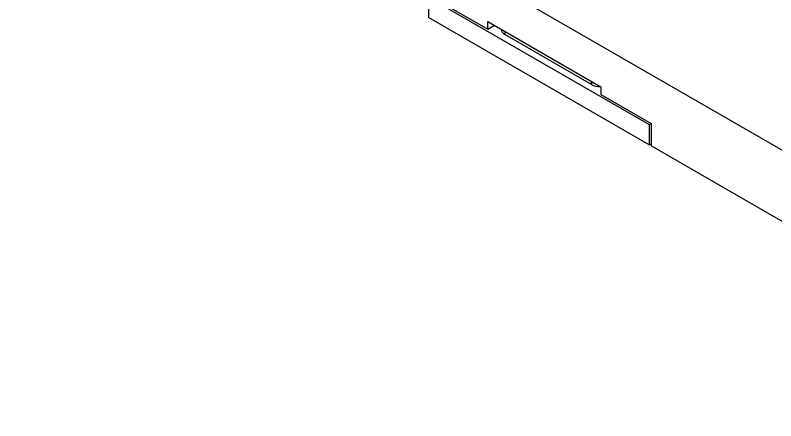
# Model space of a CAD drawing. Header units: millimetres. Extents: x 68 to 2000, y 100 to 2870.
# Drawn here: x 1331.5 to 1483.8, y 784.3 to 865.5 of the extents above; entities that cross this region are included whole.
import ezdxf

# ---------------------------------------------------------------- set-up
doc = ezdxf.new("R2010")
doc.units = ezdxf.units.MM
doc.header["$LTSCALE"] = 10
doc.layers.add('_Sichtbarkanten', color=7, linetype='Continuous', lineweight=25)
doc.layers.add('Sichtbar schmal (ISO)', color=7, linetype='Continuous', lineweight=35)

msp = doc.modelspace()

# ---------------------------------------------------------------- linework, layer by layer
at = {"layer": '_Sichtbarkanten'}
for p, q in [((1235.91, 982.35), (1554.1, 798.64)), ((1414.27, 869.57), (1426.12, 862.73)), ((1414.27, 869.16), (1414.27, 865.08)), ((1414.27, 869.16), (1458.47, 843.64)), ((1458.47, 839.56), (1414.27, 865.08)), ((1426.12, 862.73), (1426.12, 864.28)), ((1426.12, 864.28), (1448.75, 851.22)), ((1426.12, 862.73), (1427.46, 863.51)), ((1446.91, 851.67), (1429.58, 861.67)), ((1448.75, 851.22), (1448.75, 849.67)), ((1448.75, 849.67), (1458.82, 843.85)), ((1458.47, 843.64), (1458.82, 843.85)), ((1458.47, 843.64), (1458.47, 839.56)), ((1458.82, 843.85), (1458.82, 839.36)), ((1458.47, 839.56), (1458.82, 839.77)), ((1554.1, 784.35), (1458.82, 839.36))]:
    msp.add_line(p, q, dxfattribs=at)
for centre, ratio, start_param, end_param in [((1431.36, 862.69), 0.576647, 6.275518, 7.067974), ((1448.68, 852.69), 0.578054, 0.786007, 1.578464)]:
    msp.add_ellipse(centre, major_axis=(-2.5, 0), ratio=ratio, start_param=start_param, end_param=end_param, dxfattribs=at)
at = {"layer": 'Sichtbar schmal (ISO)'}
for p, q in [((1429.58, 861.67), (1429.62, 862.26)), ((1446.91, 851.67), (1446.91, 852.28))]:
    msp.add_line(p, q, dxfattribs=at)

doc.saveas('drawing.dxf')
